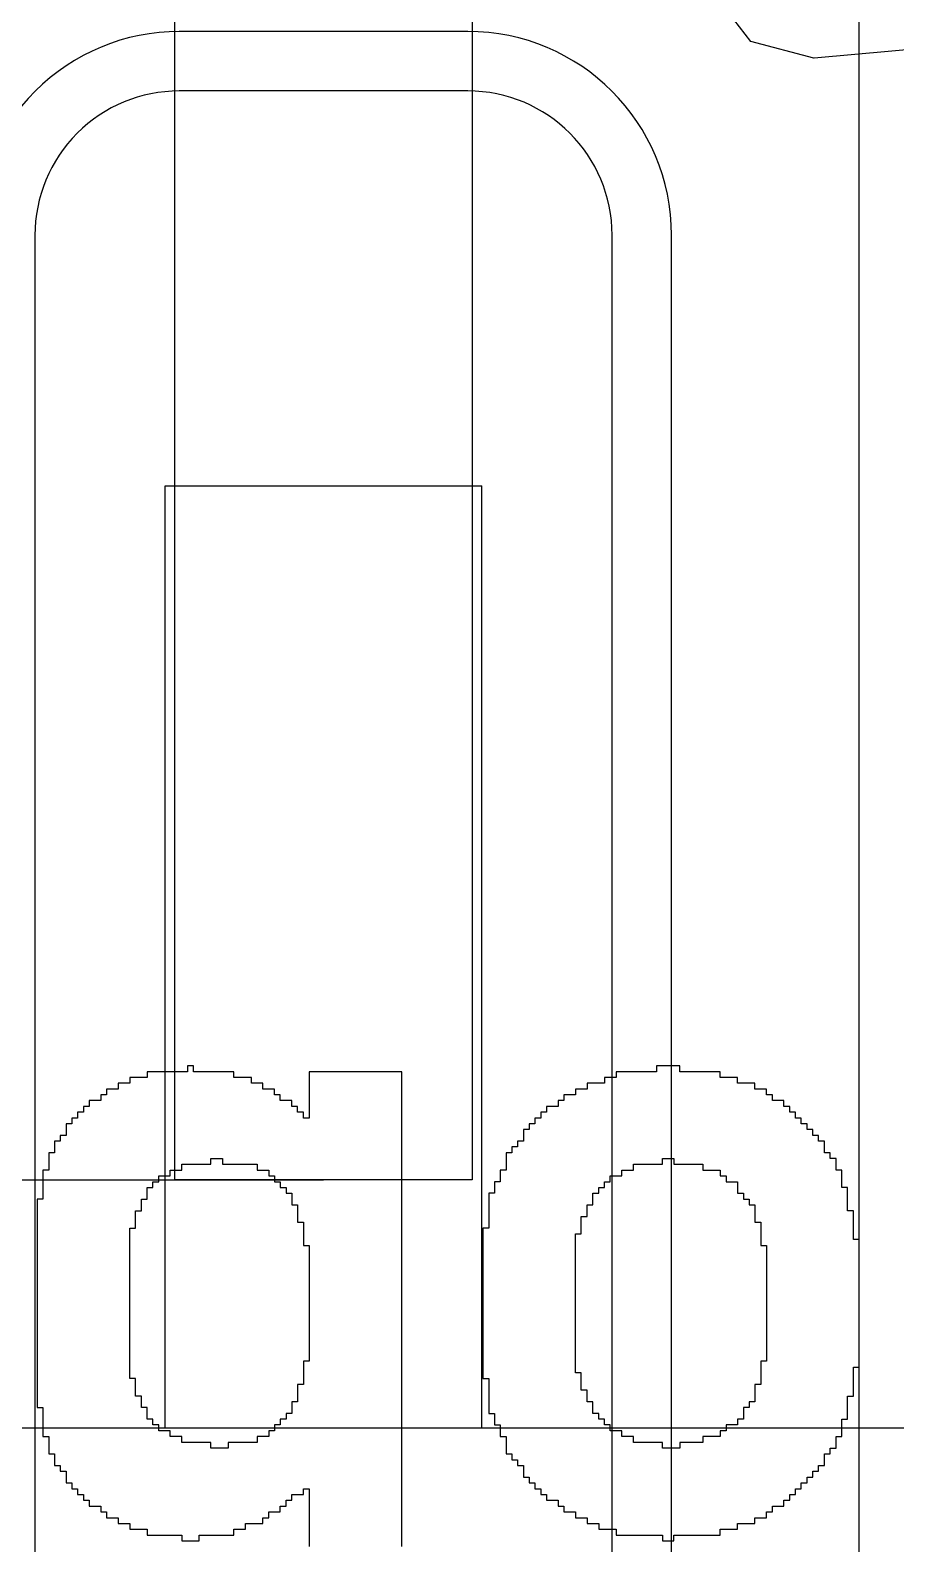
# Model space of a CAD drawing. Header units: millimetres. Extents: x -1.9 to 9.1, y -3.1 to 5.4.
# Drawn here: x 0.4702 to 0.5139, y 0.3566 to 0.433 of the extents above; entities that cross this region are included whole.
import ezdxf

# ---------------------------------------------------------------- set-up
doc = ezdxf.new("R2010")
doc.units = ezdxf.units.MM
doc.header["$MEASUREMENT"] = 0
for name, color, linetype in [('BottomLayer', 5, 'Continuous'), ('BottomOverlay', 54, 'Continuous'), ('Mechanical7', 56, 'Continuous'), ('TopLayer', 1, 'Continuous'), ('TopPaste', 8, 'Continuous'), ('TopSolder', 216, 'Continuous')]:
    doc.layers.add(name, color=color, linetype=linetype)

# ---------------------------------------------------------------- blocks, each defined once
blk = doc.blocks.new('OSHW__25___B_1')
at = {"layer": 'BottomOverlay'}
for p, q in [((-0.087331, 0.053506), (-0.087331, 0.053214)), ((-0.082657, 0.053214), (-0.082657, 0.053506)), ((-0.101063, 0.052922), (-0.1034, 0.052922)), ((-0.1034, 0.052922), (-0.1034, 0.05263)), ((-0.100479, 0.053214), (-0.101063, 0.053214)), ((-0.101063, 0.053214), (-0.101063, 0.052922)), ((-0.100479, 0.052922), (-0.100479, 0.053214)), ((-0.098141, 0.052922), (-0.100479, 0.052922)), ((-0.098141, 0.05263), (-0.098141, 0.052922)), ((-0.087331, 0.053214), (-0.087331, 0.052922)), ((-0.087331, 0.052922), (-0.087331, 0.05263)), ((-0.082657, 0.052922), (-0.082657, 0.053214)), ((-0.082657, 0.05263), (-0.082657, 0.052922)), ((-0.077105, 0.052922), (-0.078858, 0.052922)), ((-0.078858, 0.052922), (-0.078858, 0.05263)), ((-0.076229, 0.053214), (-0.077105, 0.053214)), ((-0.077105, 0.053214), (-0.077105, 0.052922)), ((-0.076229, 0.052922), (-0.076229, 0.053214)), ((-0.074476, 0.052922), (-0.076229, 0.052922)), ((-0.074476, 0.05263), (-0.074476, 0.052922)), ((-0.105153, 0.052046), (-0.105738, 0.052046)), ((-0.105738, 0.052046), (-0.105738, 0.051753)), ((-0.104277, 0.052338), (-0.105153, 0.052338)), ((-0.105153, 0.052338), (-0.105153, 0.052046)), ((-0.1034, 0.05263), (-0.104277, 0.05263)), ((-0.104277, 0.05263), (-0.104277, 0.052338)), ((-0.097265, 0.05263), (-0.098141, 0.05263)), ((-0.097265, 0.052338), (-0.097265, 0.05263)), ((-0.096681, 0.052338), (-0.097265, 0.052338)), ((-0.096681, 0.052046), (-0.096681, 0.052338)), ((-0.096096, 0.052046), (-0.096681, 0.052046)), ((-0.096096, 0.051753), (-0.096096, 0.052046)), ((-0.087331, 0.05263), (-0.087331, 0.052338)), ((-0.087331, 0.052338), (-0.087331, 0.052046)), ((-0.087331, 0.052046), (-0.087331, 0.051753)), ((-0.082657, 0.052338), (-0.082657, 0.05263)), ((-0.082657, 0.052046), (-0.082657, 0.052338)), ((-0.082657, 0.051753), (-0.082657, 0.052046)), ((-0.080319, 0.052046), (-0.080611, 0.052046)), ((-0.080611, 0.052046), (-0.080611, 0.051753)), ((-0.079443, 0.052338), (-0.080319, 0.052338)), ((-0.080319, 0.052338), (-0.080319, 0.052046)), ((-0.078858, 0.05263), (-0.079443, 0.05263)), ((-0.079443, 0.05263), (-0.079443, 0.052338)), ((-0.073599, 0.05263), (-0.074476, 0.05263)), ((-0.073599, 0.052338), (-0.073599, 0.05263)), ((-0.073015, 0.052338), (-0.073599, 0.052338)), ((-0.073015, 0.052046), (-0.073015, 0.052338)), ((-0.072431, 0.052046), (-0.073015, 0.052046)), ((-0.072431, 0.051753), (-0.072431, 0.052046)), ((-0.106614, 0.051169), (-0.106906, 0.051169)), ((-0.106906, 0.051169), (-0.106906, 0.050877)), ((-0.10603, 0.051461), (-0.106614, 0.051461)), ((-0.106614, 0.051461), (-0.106614, 0.051169)), ((-0.105738, 0.051753), (-0.10603, 0.051753)), ((-0.10603, 0.051753), (-0.10603, 0.051461)), ((-0.095512, 0.051753), (-0.096096, 0.051753)), ((-0.095512, 0.051461), (-0.095512, 0.051753)), ((-0.09522, 0.051461), (-0.095512, 0.051461)), ((-0.09522, 0.051169), (-0.09522, 0.051461)), ((-0.094635, 0.051169), (-0.09522, 0.051169)), ((-0.094635, 0.050877), (-0.094635, 0.051169)), ((-0.087331, 0.051753), (-0.087331, 0.051461)), ((-0.087331, 0.051461), (-0.087331, 0.051169)), ((-0.087331, 0.051169), (-0.087331, 0.050877)), ((-0.082657, 0.051461), (-0.082657, 0.051753)), ((-0.082657, 0.051169), (-0.082657, 0.051461)), ((-0.082657, 0.050877), (-0.082657, 0.051169)), ((-0.081488, 0.051169), (-0.08178, 0.051169)), ((-0.08178, 0.051169), (-0.08178, 0.050877)), ((-0.081196, 0.051461), (-0.081488, 0.051461)), ((-0.081488, 0.051461), (-0.081488, 0.051169)), ((-0.080611, 0.051753), (-0.081196, 0.051753)), ((-0.081196, 0.051753), (-0.081196, 0.051461)), ((-0.072139, 0.051753), (-0.072431, 0.051753)), ((-0.072139, 0.051461), (-0.072139, 0.051753)), ((-0.071554, 0.051461), (-0.072139, 0.051461)), ((-0.071554, 0.051169), (-0.071554, 0.051461)), ((-0.071262, 0.051169), (-0.071554, 0.051169)), ((-0.071262, 0.050877), (-0.071262, 0.051169)), ((-0.107199, 0.050585), (-0.107491, 0.050585)), ((-0.107491, 0.050585), (-0.107491, 0.050292)), ((-0.106906, 0.050877), (-0.107199, 0.050877)), ((-0.107199, 0.050877), (-0.107199, 0.050585)), ((-0.094343, 0.050877), (-0.094635, 0.050877)), ((-0.094343, 0.050585), (-0.094343, 0.050877)), ((-0.094051, 0.050585), (-0.094343, 0.050585)), ((-0.094051, 0.050292), (-0.094051, 0.050585)), ((-0.087331, 0.050877), (-0.087331, 0.050585)), ((-0.087331, 0.050585), (-0.087331, 0.050292)), ((-0.082657, 0.050585), (-0.082657, 0.050877)), ((-0.082364, 0.050585), (-0.082657, 0.050585)), ((-0.08178, 0.050877), (-0.082364, 0.050877)), ((-0.082364, 0.050877), (-0.082364, 0.050585)), ((-0.07097, 0.050877), (-0.071262, 0.050877)), ((-0.07097, 0.050585), (-0.07097, 0.050877)), ((-0.070678, 0.050585), (-0.07097, 0.050585)), ((-0.070678, 0.050292), (-0.070678, 0.050585)), ((-0.108075, 0.049708), (-0.108367, 0.049708)), ((-0.108367, 0.049708), (-0.108367, 0.049416)), ((-0.107783, 0.05), (-0.108075, 0.05)), ((-0.108075, 0.05), (-0.108075, 0.049708)), ((-0.107491, 0.050292), (-0.107783, 0.050292)), ((-0.107783, 0.050292), (-0.107783, 0.05)), ((-0.093759, 0.050292), (-0.094051, 0.050292)), ((-0.093759, 0.05), (-0.093759, 0.050292)), ((-0.093467, 0.05), (-0.093759, 0.05)), ((-0.093467, 0.049708), (-0.093467, 0.05)), ((-0.093467, 0.049416), (-0.093467, 0.049708)), ((-0.087331, 0.050292), (-0.087331, 0.05)), ((-0.087331, 0.05), (-0.087331, 0.049708)), ((-0.087331, 0.049708), (-0.087331, 0.049416)), ((-0.070386, 0.050292), (-0.070678, 0.050292)), ((-0.070386, 0.05), (-0.070386, 0.050292)), ((-0.070386, 0.049708), (-0.070386, 0.05)), ((-0.070093, 0.049708), (-0.070386, 0.049708)), ((-0.070093, 0.049416), (-0.070093, 0.049708)), ((-0.108367, 0.049416), (-0.108659, 0.049416)), ((-0.108659, 0.049416), (-0.108659, 0.049124)), ((-0.108659, 0.049124), (-0.108659, 0.048832)), ((-0.093174, 0.049416), (-0.093467, 0.049416)), ((-0.093174, 0.049124), (-0.093174, 0.049416)), ((-0.092882, 0.049124), (-0.093174, 0.049124)), ((-0.092882, 0.048832), (-0.092882, 0.049124)), ((-0.087331, 0.049416), (-0.087331, 0.049124)), ((-0.087331, 0.049124), (-0.087331, 0.048832)), ((-0.069801, 0.049416), (-0.070093, 0.049416)), ((-0.069801, 0.049124), (-0.069801, 0.049416)), ((-0.069801, 0.048832), (-0.069801, 0.049124)), ((-0.108952, 0.048539), (-0.109244, 0.048539)), ((-0.109244, 0.048539), (-0.109244, 0.048247)), ((-0.109244, 0.048247), (-0.109244, 0.047955)), ((-0.108659, 0.048832), (-0.108952, 0.048832)), ((-0.108952, 0.048832), (-0.108952, 0.048539)), ((-0.102524, 0.047955), (-0.102524, 0.048247)), ((-0.102524, 0.048247), (-0.101355, 0.048247)), ((-0.101355, 0.048247), (-0.101355, 0.048539)), ((-0.101355, 0.048539), (-0.100479, 0.048539)), ((-0.100479, 0.048539), (-0.100479, 0.048247)), ((-0.100479, 0.048247), (-0.099018, 0.048247)), ((-0.099018, 0.048247), (-0.099018, 0.047955)), ((-0.09259, 0.048832), (-0.092882, 0.048832)), ((-0.09259, 0.048539), (-0.09259, 0.048832)), ((-0.09259, 0.048247), (-0.09259, 0.048539)), ((-0.09259, 0.047955), (-0.09259, 0.048247)), ((-0.087331, 0.048832), (-0.087331, 0.048539)), ((-0.087331, 0.048539), (-0.087331, 0.048247)), ((-0.087331, 0.048247), (-0.087331, 0.047955)), ((-0.080027, 0.047955), (-0.080027, 0.048247)), ((-0.080027, 0.048247), (-0.078566, 0.048247)), ((-0.078566, 0.048247), (-0.078566, 0.048539)), ((-0.078566, 0.048539), (-0.07769, 0.048539)), ((-0.07769, 0.048539), (-0.07769, 0.048247)), ((-0.07769, 0.048247), (-0.076229, 0.048247)), ((-0.076229, 0.048247), (-0.076229, 0.047955)), ((-0.069509, 0.048832), (-0.069801, 0.048832)), ((-0.069509, 0.048539), (-0.069509, 0.048832)), ((-0.069509, 0.048247), (-0.069509, 0.048539)), ((-0.069509, 0.047955), (-0.069509, 0.048247)), ((-0.109244, 0.047955), (-0.109536, 0.047955)), ((-0.109536, 0.047955), (-0.109536, 0.047663)), ((-0.109536, 0.047663), (-0.109536, 0.047371)), ((-0.109536, 0.047371), (-0.109536, 0.047079)), ((-0.104277, 0.047079), (-0.104277, 0.047371)), ((-0.104277, 0.047371), (-0.103693, 0.047371)), ((-0.103693, 0.047371), (-0.103693, 0.047663)), ((-0.103693, 0.047663), (-0.1034, 0.047663)), ((-0.1034, 0.047663), (-0.1034, 0.047955)), ((-0.1034, 0.047955), (-0.102524, 0.047955)), ((-0.099018, 0.047955), (-0.098433, 0.047955)), ((-0.098433, 0.047955), (-0.098433, 0.047663)), ((-0.098433, 0.047663), (-0.097849, 0.047663)), ((-0.097849, 0.047663), (-0.097849, 0.047371)), ((-0.097849, 0.047371), (-0.097557, 0.047371)), ((-0.097557, 0.047371), (-0.097557, 0.047079)), ((-0.092298, 0.047955), (-0.09259, 0.047955)), ((-0.092298, 0.047663), (-0.092298, 0.047955)), ((-0.092298, 0.047371), (-0.092298, 0.047663)), ((-0.092006, 0.047371), (-0.092298, 0.047371)), ((-0.092006, 0.047079), (-0.092006, 0.047371)), ((-0.087331, 0.047955), (-0.087331, 0.047663)), ((-0.087331, 0.047663), (-0.087331, 0.047371)), ((-0.087331, 0.047371), (-0.087331, 0.047079)), ((-0.081196, 0.047079), (-0.081196, 0.047371)), ((-0.081196, 0.047371), (-0.080904, 0.047371)), ((-0.080904, 0.047371), (-0.080904, 0.047663)), ((-0.080904, 0.047663), (-0.080611, 0.047663)), ((-0.080611, 0.047663), (-0.080611, 0.047955)), ((-0.080611, 0.047955), (-0.080027, 0.047955)), ((-0.076229, 0.047955), (-0.075645, 0.047955)), ((-0.075645, 0.047955), (-0.075645, 0.047663)), ((-0.075645, 0.047663), (-0.07506, 0.047663)), ((-0.07506, 0.047663), (-0.07506, 0.047371)), ((-0.07506, 0.047371), (-0.074768, 0.047371)), ((-0.074768, 0.047371), (-0.074768, 0.047079)), ((-0.069217, 0.047955), (-0.069509, 0.047955)), ((-0.069217, 0.047663), (-0.069217, 0.047955)), ((-0.069217, 0.047371), (-0.069217, 0.047663)), ((-0.069217, 0.047079), (-0.069217, 0.047371)), ((-0.109536, 0.047079), (-0.109828, 0.047079)), ((-0.109828, 0.047079), (-0.109828, 0.046787)), ((-0.109828, 0.046787), (-0.109828, 0.046494)), ((-0.104569, 0.046787), (-0.104569, 0.047079)), ((-0.104569, 0.047079), (-0.104277, 0.047079)), ((-0.104569, 0.046494), (-0.104569, 0.046787)), ((-0.097557, 0.047079), (-0.097265, 0.047079)), ((-0.097265, 0.047079), (-0.097265, 0.046787)), ((-0.097265, 0.046787), (-0.096973, 0.046787)), ((-0.096973, 0.046787), (-0.096973, 0.046494)), ((-0.092006, 0.046787), (-0.092006, 0.047079)), ((-0.091714, 0.046787), (-0.092006, 0.046787)), ((-0.091714, 0.046494), (-0.091714, 0.046787)), ((-0.087331, 0.047079), (-0.087331, 0.046787)), ((-0.087331, 0.046787), (-0.087331, 0.046494)), ((-0.08178, 0.046494), (-0.08178, 0.046787)), ((-0.08178, 0.046787), (-0.081488, 0.046787)), ((-0.081488, 0.046787), (-0.081488, 0.047079)), ((-0.081488, 0.047079), (-0.081196, 0.047079)), ((-0.074768, 0.047079), (-0.074476, 0.047079)), ((-0.074476, 0.047079), (-0.074476, 0.046787)), ((-0.074476, 0.046787), (-0.074476, 0.046494)), ((-0.069217, 0.046787), (-0.069217, 0.047079)), ((-0.069217, 0.046494), (-0.069217, 0.046787)), ((-0.109828, 0.04591), (-0.11012, 0.04591)), ((-0.11012, 0.04591), (-0.11012, 0.045618)), ((-0.109828, 0.046494), (-0.109828, 0.046202)), ((-0.109828, 0.046202), (-0.109828, 0.04591)), ((-0.105153, 0.04591), (-0.105153, 0.046202)), ((-0.105153, 0.046202), (-0.104861, 0.046202)), ((-0.105153, 0.045618), (-0.105153, 0.04591)), ((-0.104861, 0.046202), (-0.104861, 0.046494)), ((-0.104861, 0.046494), (-0.104569, 0.046494)), ((-0.096973, 0.046494), (-0.096973, 0.046202)), ((-0.096973, 0.046202), (-0.096681, 0.046202)), ((-0.096681, 0.046202), (-0.096681, 0.04591)), ((-0.096681, 0.04591), (-0.096681, 0.045618)), ((-0.091714, 0.046202), (-0.091714, 0.046494)), ((-0.091714, 0.04591), (-0.091714, 0.046202)), ((-0.091714, 0.045618), (-0.091714, 0.04591)), ((-0.087331, 0.046494), (-0.087331, 0.046202)), ((-0.087331, 0.046202), (-0.087331, 0.04591)), ((-0.087331, 0.04591), (-0.087331, 0.045618)), ((-0.082072, 0.04591), (-0.082072, 0.046202)), ((-0.082072, 0.046202), (-0.08178, 0.046202)), ((-0.082072, 0.045618), (-0.082072, 0.04591)), ((-0.08178, 0.046202), (-0.08178, 0.046494)), ((-0.074476, 0.046494), (-0.074184, 0.046494)), ((-0.074184, 0.046494), (-0.074184, 0.046202)), ((-0.074184, 0.046202), (-0.074184, 0.04591)), ((-0.074184, 0.04591), (-0.073892, 0.04591)), ((-0.073892, 0.04591), (-0.073892, 0.045618)), ((-0.068925, 0.046494), (-0.069217, 0.046494)), ((-0.068925, 0.046202), (-0.068925, 0.046494)), ((-0.068925, 0.04591), (-0.068925, 0.046202)), ((-0.068925, 0.045618), (-0.068925, 0.04591)), ((-0.11012, 0.045618), (-0.11012, 0.045326)), ((-0.11012, 0.045326), (-0.11012, 0.045034)), ((-0.105445, 0.045034), (-0.105445, 0.045326)), ((-0.105445, 0.045326), (-0.105153, 0.045326)), ((-0.105153, 0.045326), (-0.105153, 0.045618)), ((-0.096681, 0.045618), (-0.096388, 0.045618)), ((-0.096388, 0.045618), (-0.096388, 0.045326)), ((-0.096388, 0.045326), (-0.096388, 0.045034)), ((-0.091714, 0.045326), (-0.091714, 0.045618)), ((-0.091714, 0.045034), (-0.091714, 0.045326)), ((-0.087331, 0.045618), (-0.087331, 0.045326)), ((-0.087331, 0.045326), (-0.087331, 0.045034)), ((-0.082364, 0.045034), (-0.082364, 0.045326)), ((-0.082364, 0.045326), (-0.082072, 0.045326)), ((-0.082072, 0.045326), (-0.082072, 0.045618)), ((-0.073892, 0.045618), (-0.073892, 0.045326)), ((-0.073892, 0.045326), (-0.073892, 0.045034)), ((-0.068925, 0.045326), (-0.068925, 0.045618)), ((-0.068925, 0.045034), (-0.068925, 0.045326)), ((-0.11012, 0.044449), (-0.110412, 0.044449)), ((-0.110412, 0.044449), (-0.110412, 0.044157)), ((-0.11012, 0.045034), (-0.11012, 0.044741)), ((-0.11012, 0.044741), (-0.11012, 0.044449)), ((-0.105445, 0.044741), (-0.105445, 0.045034)), ((-0.105445, 0.044449), (-0.105445, 0.044741)), ((-0.105445, 0.044157), (-0.105445, 0.044449)), ((-0.096388, 0.045034), (-0.096388, 0.044741)), ((-0.096388, 0.044741), (-0.096096, 0.044741)), ((-0.096096, 0.044741), (-0.096096, 0.044449)), ((-0.096096, 0.044449), (-0.096096, 0.044157)), ((-0.091422, 0.045034), (-0.091714, 0.045034)), ((-0.091422, 0.044741), (-0.091422, 0.045034)), ((-0.091422, 0.044449), (-0.091422, 0.044741)), ((-0.091422, 0.044157), (-0.091422, 0.044449)), ((-0.087331, 0.045034), (-0.087331, 0.044741)), ((-0.087331, 0.044741), (-0.087331, 0.044449)), ((-0.087331, 0.044449), (-0.087331, 0.044157)), ((-0.082364, 0.044741), (-0.082364, 0.045034)), ((-0.082364, 0.044449), (-0.082364, 0.044741)), ((-0.082364, 0.044157), (-0.082364, 0.044449)), ((-0.073892, 0.045034), (-0.073599, 0.045034)), ((-0.073599, 0.045034), (-0.073599, 0.044741)), ((-0.073599, 0.044741), (-0.073599, 0.044449)), ((-0.073599, 0.044449), (-0.073599, 0.044157)), ((-0.068925, 0.044741), (-0.068925, 0.045034)), ((-0.068925, 0.044449), (-0.068925, 0.044741)), ((-0.068925, 0.044157), (-0.068925, 0.044449)), ((-0.110412, 0.044157), (-0.110412, 0.043865)), ((-0.110412, 0.043865), (-0.110412, 0.043573)), ((-0.110412, 0.043573), (-0.110412, 0.043281)), ((-0.105738, 0.043865), (-0.105738, 0.044157)), ((-0.105738, 0.044157), (-0.105445, 0.044157)), ((-0.105738, 0.043573), (-0.105738, 0.043865)), ((-0.105738, 0.043281), (-0.105738, 0.043573)), ((-0.096096, 0.044157), (-0.096096, 0.043865)), ((-0.096096, 0.043865), (-0.096096, 0.043573)), ((-0.096096, 0.043573), (-0.096096, 0.043281)), ((-0.091422, 0.043865), (-0.091422, 0.044157)), ((-0.091422, 0.043573), (-0.091422, 0.043865)), ((-0.091422, 0.043281), (-0.091422, 0.043573)), ((-0.087331, 0.044157), (-0.087331, 0.043865)), ((-0.087331, 0.043865), (-0.087331, 0.043573)), ((-0.087331, 0.043573), (-0.087331, 0.043281)), ((-0.082657, 0.043865), (-0.082657, 0.044157)), ((-0.082657, 0.044157), (-0.082364, 0.044157)), ((-0.082657, 0.043573), (-0.082657, 0.043865)), ((-0.082657, 0.043281), (-0.082657, 0.043573)), ((-0.073599, 0.044157), (-0.073599, 0.043865)), ((-0.073599, 0.043865), (-0.073599, 0.043573)), ((-0.073599, 0.043573), (-0.073599, 0.043281)), ((-0.068925, 0.043865), (-0.068925, 0.044157)), ((-0.068925, 0.043573), (-0.068925, 0.043865)), ((-0.068925, 0.043281), (-0.068925, 0.043573)), ((-0.110412, 0.043281), (-0.110412, 0.042988)), ((-0.110412, 0.042988), (-0.110412, 0.042696)), ((-0.105738, 0.042988), (-0.105738, 0.043281)), ((-0.105738, 0.042696), (-0.105738, 0.042988)), ((-0.096096, 0.043281), (-0.096096, 0.042988)), ((-0.096096, 0.042988), (-0.096096, 0.042696)), ((-0.091422, 0.042988), (-0.091422, 0.043281)), ((-0.091422, 0.042696), (-0.091422, 0.042988)), ((-0.087331, 0.043281), (-0.087331, 0.042988)), ((-0.087331, 0.042988), (-0.087331, 0.042696)), ((-0.082657, 0.042988), (-0.082657, 0.043281)), ((-0.082657, 0.042696), (-0.082657, 0.042988)), ((-0.073599, 0.043281), (-0.073599, 0.042988)), ((-0.073599, 0.042988), (-0.073599, 0.042696)), ((-0.068925, 0.042988), (-0.068925, 0.043281)), ((-0.068925, 0.042696), (-0.068925, 0.042988)), ((-0.110412, 0.042696), (-0.110412, 0.042404)), ((-0.110412, 0.042404), (-0.110412, 0.042112)), ((-0.110412, 0.042112), (-0.110412, 0.04182)), ((-0.105738, 0.042404), (-0.105738, 0.042696)), ((-0.105738, 0.042112), (-0.105738, 0.042404)), ((-0.105738, 0.04182), (-0.105738, 0.042112)), ((-0.096096, 0.042696), (-0.096096, 0.042404)), ((-0.096096, 0.042404), (-0.096096, 0.042112)), ((-0.096096, 0.042112), (-0.096096, 0.04182)), ((-0.091422, 0.042404), (-0.091422, 0.042696)), ((-0.091422, 0.042112), (-0.091422, 0.042404)), ((-0.091422, 0.04182), (-0.091422, 0.042112)), ((-0.087331, 0.042696), (-0.087331, 0.042404)), ((-0.087331, 0.042404), (-0.087331, 0.042112)), ((-0.087331, 0.042112), (-0.087331, 0.04182)), ((-0.082657, 0.042404), (-0.082657, 0.042696)), ((-0.082657, 0.042112), (-0.082657, 0.042404)), ((-0.082657, 0.04182), (-0.082657, 0.042112)), ((-0.073599, 0.042696), (-0.073599, 0.042404)), ((-0.073599, 0.042404), (-0.073599, 0.042112)), ((-0.073599, 0.042112), (-0.073599, 0.04182)), ((-0.068925, 0.042404), (-0.068925, 0.042696)), ((-0.068925, 0.042112), (-0.068925, 0.042404)), ((-0.068925, 0.04182), (-0.068925, 0.042112)), ((-0.110412, 0.04182), (-0.110412, 0.041528)), ((-0.110412, 0.041528), (-0.110412, 0.041235)), ((-0.110412, 0.041235), (-0.110412, 0.040943)), ((-0.105738, 0.041528), (-0.105738, 0.04182)), ((-0.105738, 0.041235), (-0.105738, 0.041528)), ((-0.105738, 0.040943), (-0.105738, 0.041235)), ((-0.096096, 0.04182), (-0.096096, 0.041528)), ((-0.096096, 0.041528), (-0.096096, 0.041235)), ((-0.096096, 0.041235), (-0.096096, 0.040943)), ((-0.091422, 0.041528), (-0.091422, 0.04182)), ((-0.091422, 0.041235), (-0.091422, 0.041528)), ((-0.091422, 0.040943), (-0.091422, 0.041235)), ((-0.087331, 0.04182), (-0.087331, 0.041528)), ((-0.087331, 0.041528), (-0.087331, 0.041235)), ((-0.087331, 0.041235), (-0.087331, 0.040943)), ((-0.082657, 0.041528), (-0.082657, 0.04182)), ((-0.082657, 0.041235), (-0.082657, 0.041528)), ((-0.082657, 0.040943), (-0.082657, 0.041235)), ((-0.073599, 0.04182), (-0.073599, 0.041528)), ((-0.073599, 0.041528), (-0.073599, 0.041235)), ((-0.073599, 0.041235), (-0.073599, 0.040943)), ((-0.068925, 0.041528), (-0.068925, 0.04182)), ((-0.068925, 0.041235), (-0.068925, 0.041528)), ((-0.068925, 0.040943), (-0.068925, 0.041235)), ((-0.110412, 0.040943), (-0.110412, 0.040651)), ((-0.110412, 0.040651), (-0.110412, 0.040359)), ((-0.105738, 0.040651), (-0.105738, 0.040943)), ((-0.105738, 0.040359), (-0.105738, 0.040651)), ((-0.096096, 0.040943), (-0.096096, 0.040651)), ((-0.096096, 0.040651), (-0.096096, 0.040359)), ((-0.091422, 0.040651), (-0.091422, 0.040943)), ((-0.091422, 0.040359), (-0.091422, 0.040651)), ((-0.087331, 0.040943), (-0.087331, 0.040651)), ((-0.087331, 0.040651), (-0.087331, 0.040359)), ((-0.082657, 0.040651), (-0.082657, 0.040943)), ((-0.082657, 0.040359), (-0.082657, 0.040651)), ((-0.073599, 0.040943), (-0.073599, 0.040651)), ((-0.073599, 0.040651), (-0.073599, 0.040359)), ((-0.068925, 0.040651), (-0.068925, 0.040943)), ((-0.068925, 0.040359), (-0.068925, 0.040651)), ((-0.110412, 0.040359), (-0.110412, 0.040067)), ((-0.110412, 0.040067), (-0.110412, 0.039775)), ((-0.110412, 0.039775), (-0.110412, 0.039482)), ((-0.105738, 0.040067), (-0.105738, 0.040359)), ((-0.105738, 0.039775), (-0.105738, 0.040067)), ((-0.105738, 0.039482), (-0.105738, 0.039775)), ((-0.096096, 0.040359), (-0.096096, 0.040067)), ((-0.096096, 0.040067), (-0.096096, 0.039775)), ((-0.096096, 0.039775), (-0.096096, 0.039482)), ((-0.091422, 0.040067), (-0.091422, 0.040359)), ((-0.091422, 0.039775), (-0.091422, 0.040067)), ((-0.091422, 0.039482), (-0.091422, 0.039775)), ((-0.087331, 0.040359), (-0.087331, 0.040067)), ((-0.087331, 0.040067), (-0.087331, 0.039775)), ((-0.087331, 0.039775), (-0.087331, 0.039482)), ((-0.082657, 0.040067), (-0.082657, 0.040359)), ((-0.082657, 0.039775), (-0.082657, 0.040067)), ((-0.082657, 0.039482), (-0.082657, 0.039775)), ((-0.073599, 0.040359), (-0.073599, 0.040067)), ((-0.073599, 0.040067), (-0.073599, 0.039775)), ((-0.073599, 0.039775), (-0.073599, 0.039482)), ((-0.068925, 0.040067), (-0.068925, 0.040359)), ((-0.068925, 0.039775), (-0.068925, 0.040067)), ((-0.068925, 0.039482), (-0.068925, 0.039775)), ((-0.110412, 0.039482), (-0.110412, 0.03919)), ((-0.110412, 0.03919), (-0.110412, 0.038898)), ((-0.105738, 0.03919), (-0.105738, 0.039482)), ((-0.105738, 0.038898), (-0.105738, 0.03919)), ((-0.096096, 0.039482), (-0.096096, 0.03919)), ((-0.096096, 0.03919), (-0.096096, 0.038898)), ((-0.091422, 0.03919), (-0.091422, 0.039482)), ((-0.091422, 0.038898), (-0.091422, 0.03919)), ((-0.087331, 0.039482), (-0.087331, 0.03919)), ((-0.087331, 0.03919), (-0.087331, 0.038898)), ((-0.082657, 0.03919), (-0.082657, 0.039482)), ((-0.082657, 0.038898), (-0.082657, 0.03919)), ((-0.073599, 0.039482), (-0.073599, 0.03919)), ((-0.073599, 0.03919), (-0.073599, 0.038898)), ((-0.068925, 0.03919), (-0.068925, 0.039482)), ((-0.068925, 0.038898), (-0.068925, 0.03919)), ((-0.110412, 0.038898), (-0.110412, 0.038606)), ((-0.110412, 0.038606), (-0.110412, 0.038314)), ((-0.110412, 0.038314), (-0.110412, 0.038022)), ((-0.105738, 0.038606), (-0.105738, 0.038898)), ((-0.105738, 0.038314), (-0.105738, 0.038606)), ((-0.105445, 0.038314), (-0.105738, 0.038314)), ((-0.105445, 0.038022), (-0.105445, 0.038314)), ((-0.096096, 0.038898), (-0.096096, 0.038606)), ((-0.096096, 0.038606), (-0.096096, 0.038314)), ((-0.096096, 0.038314), (-0.096096, 0.038022)), ((-0.091422, 0.038606), (-0.091422, 0.038898)), ((-0.091422, 0.038314), (-0.091422, 0.038606)), ((-0.091422, 0.038022), (-0.091422, 0.038314)), ((-0.087331, 0.038898), (-0.087331, 0.038606)), ((-0.087331, 0.038606), (-0.087331, 0.038314)), ((-0.087331, 0.038314), (-0.087331, 0.038022)), ((-0.082657, 0.038606), (-0.082657, 0.038898)), ((-0.082657, 0.038314), (-0.082657, 0.038606)), ((-0.082364, 0.038314), (-0.082657, 0.038314)), ((-0.082364, 0.038022), (-0.082364, 0.038314)), ((-0.073599, 0.038898), (-0.073599, 0.038606)), ((-0.073599, 0.038606), (-0.073599, 0.038314)), ((-0.073599, 0.038314), (-0.073599, 0.038022)), ((-0.068925, 0.038606), (-0.068925, 0.038898)), ((-0.068925, 0.038314), (-0.068925, 0.038606)), ((-0.068925, 0.038022), (-0.068925, 0.038314)), ((-0.110412, 0.038022), (-0.11012, 0.038022)), ((-0.11012, 0.038022), (-0.11012, 0.037729)), ((-0.11012, 0.037729), (-0.11012, 0.037437)), ((-0.11012, 0.037437), (-0.11012, 0.037145)), ((-0.105445, 0.037729), (-0.105445, 0.038022)), ((-0.105445, 0.037437), (-0.105445, 0.037729)), ((-0.105445, 0.037145), (-0.105445, 0.037437)), ((-0.096096, 0.037729), (-0.096388, 0.037729)), ((-0.096388, 0.037729), (-0.096388, 0.037437)), ((-0.096388, 0.037437), (-0.096388, 0.037145)), ((-0.096096, 0.038022), (-0.096096, 0.037729)), ((-0.091714, 0.037145), (-0.091714, 0.037437)), ((-0.091714, 0.037437), (-0.091422, 0.037437)), ((-0.091422, 0.037729), (-0.091422, 0.038022)), ((-0.091422, 0.037437), (-0.091422, 0.037729)), ((-0.087331, 0.038022), (-0.087331, 0.037729)), ((-0.087331, 0.037729), (-0.087331, 0.037437)), ((-0.087331, 0.037437), (-0.087331, 0.037145)), ((-0.082364, 0.037729), (-0.082364, 0.038022)), ((-0.082364, 0.037437), (-0.082364, 0.037729)), ((-0.082364, 0.037145), (-0.082364, 0.037437)), ((-0.073599, 0.037437), (-0.073892, 0.037437)), ((-0.073892, 0.037437), (-0.073892, 0.037145)), ((-0.073599, 0.038022), (-0.073599, 0.037729)), ((-0.073599, 0.037729), (-0.073599, 0.037437)), ((-0.068925, 0.037729), (-0.068925, 0.038022)), ((-0.068925, 0.037437), (-0.068925, 0.037729)), ((-0.068925, 0.037145), (-0.068925, 0.037437)), ((-0.11012, 0.037145), (-0.11012, 0.036853)), ((-0.11012, 0.036853), (-0.11012, 0.036561)), ((-0.105153, 0.037145), (-0.105445, 0.037145)), ((-0.105153, 0.036853), (-0.105153, 0.037145)), ((-0.105153, 0.036561), (-0.105153, 0.036853)), ((-0.096388, 0.036853), (-0.096681, 0.036853)), ((-0.096681, 0.036853), (-0.096681, 0.036561)), ((-0.096388, 0.037145), (-0.096388, 0.036853)), ((-0.091714, 0.036853), (-0.091714, 0.037145)), ((-0.091714, 0.036561), (-0.091714, 0.036853)), ((-0.087331, 0.037145), (-0.087331, 0.036853)), ((-0.087331, 0.036853), (-0.087331, 0.036561)), ((-0.082072, 0.037145), (-0.082364, 0.037145)), ((-0.082072, 0.036853), (-0.082072, 0.037145)), ((-0.082072, 0.036561), (-0.082072, 0.036853)), ((-0.073892, 0.037145), (-0.073892, 0.036853)), ((-0.073892, 0.036853), (-0.073892, 0.036561)), ((-0.068925, 0.036853), (-0.068925, 0.037145)), ((-0.068925, 0.036561), (-0.068925, 0.036853)), ((-0.11012, 0.036561), (-0.109828, 0.036561)), ((-0.109828, 0.036561), (-0.109828, 0.036269)), ((-0.109828, 0.036269), (-0.109828, 0.035976)), ((-0.109828, 0.035976), (-0.109828, 0.035684)), ((-0.105153, 0.036269), (-0.105153, 0.036561)), ((-0.104861, 0.036269), (-0.105153, 0.036269)), ((-0.104861, 0.035976), (-0.104861, 0.036269)), ((-0.104569, 0.035976), (-0.104861, 0.035976)), ((-0.104569, 0.035684), (-0.104569, 0.035976)), ((-0.096681, 0.036269), (-0.096973, 0.036269)), ((-0.096973, 0.036269), (-0.096973, 0.035976)), ((-0.096973, 0.035976), (-0.096973, 0.035684)), ((-0.096681, 0.036561), (-0.096681, 0.036269)), ((-0.091714, 0.036269), (-0.091714, 0.036561)), ((-0.091714, 0.035976), (-0.091714, 0.036269)), ((-0.091714, 0.035684), (-0.091714, 0.035976)), ((-0.087331, 0.036561), (-0.087331, 0.036269)), ((-0.087331, 0.036269), (-0.087331, 0.035976)), ((-0.087331, 0.035976), (-0.087331, 0.035684)), ((-0.082072, 0.036269), (-0.082072, 0.036561)), ((-0.08178, 0.036269), (-0.082072, 0.036269)), ((-0.08178, 0.035976), (-0.08178, 0.036269)), ((-0.08178, 0.035684), (-0.08178, 0.035976)), ((-0.074184, 0.035976), (-0.074476, 0.035976)), ((-0.074476, 0.035976), (-0.074476, 0.035684)), ((-0.073892, 0.036561), (-0.074184, 0.036561)), ((-0.074184, 0.036561), (-0.074184, 0.036269)), ((-0.074184, 0.036269), (-0.074184, 0.035976)), ((-0.069217, 0.035684), (-0.069217, 0.035976)), ((-0.069217, 0.035976), (-0.068925, 0.035976)), ((-0.068925, 0.036269), (-0.068925, 0.036561)), ((-0.068925, 0.035976), (-0.068925, 0.036269)), ((-0.109828, 0.035684), (-0.109828, 0.035392)), ((-0.109828, 0.035392), (-0.109536, 0.035392)), ((-0.109536, 0.035392), (-0.109536, 0.0351)), ((-0.104277, 0.035684), (-0.104569, 0.035684)), ((-0.104277, 0.035392), (-0.104277, 0.035684)), ((-0.104277, 0.0351), (-0.104277, 0.035392)), ((-0.097265, 0.035392), (-0.097557, 0.035392)), ((-0.097557, 0.035392), (-0.097557, 0.0351)), ((-0.096973, 0.035684), (-0.097265, 0.035684)), ((-0.097265, 0.035684), (-0.097265, 0.035392)), ((-0.092006, 0.035392), (-0.092006, 0.035684)), ((-0.092006, 0.035684), (-0.091714, 0.035684)), ((-0.092006, 0.0351), (-0.092006, 0.035392)), ((-0.087331, 0.035684), (-0.087331, 0.035392)), ((-0.087331, 0.035392), (-0.087331, 0.0351)), ((-0.081488, 0.035684), (-0.08178, 0.035684)), ((-0.081488, 0.035392), (-0.081488, 0.035684)), ((-0.081196, 0.035392), (-0.081488, 0.035392)), ((-0.081196, 0.0351), (-0.081196, 0.035392)), ((-0.074476, 0.035392), (-0.074768, 0.035392)), ((-0.074768, 0.035392), (-0.074768, 0.0351)), ((-0.074476, 0.035684), (-0.074476, 0.035392)), ((-0.069217, 0.035392), (-0.069217, 0.035684)), ((-0.069217, 0.0351), (-0.069217, 0.035392)), ((-0.109536, 0.0351), (-0.109536, 0.034808)), ((-0.109536, 0.034808), (-0.109536, 0.034516)), ((-0.109536, 0.034516), (-0.109244, 0.034516)), ((-0.109244, 0.034516), (-0.109244, 0.034223)), ((-0.103693, 0.0351), (-0.104277, 0.0351)), ((-0.103693, 0.034808), (-0.103693, 0.0351)), ((-0.1034, 0.034808), (-0.103693, 0.034808)), ((-0.1034, 0.034516), (-0.1034, 0.034808)), ((-0.102524, 0.034516), (-0.1034, 0.034516)), ((-0.102524, 0.034223), (-0.102524, 0.034516)), ((-0.098433, 0.034516), (-0.099018, 0.034516)), ((-0.099018, 0.034516), (-0.099018, 0.034223)), ((-0.097849, 0.034808), (-0.098433, 0.034808)), ((-0.098433, 0.034808), (-0.098433, 0.034516)), ((-0.097557, 0.0351), (-0.097849, 0.0351)), ((-0.097849, 0.0351), (-0.097849, 0.034808)), ((-0.09259, 0.034223), (-0.09259, 0.034516)), ((-0.09259, 0.034516), (-0.092298, 0.034516)), ((-0.092298, 0.034808), (-0.092298, 0.0351)), ((-0.092298, 0.0351), (-0.092006, 0.0351)), ((-0.092298, 0.034516), (-0.092298, 0.034808)), ((-0.087331, 0.0351), (-0.087331, 0.034808)), ((-0.087331, 0.034808), (-0.087331, 0.034516)), ((-0.087331, 0.034516), (-0.087331, 0.034223)), ((-0.080904, 0.0351), (-0.081196, 0.0351)), ((-0.080904, 0.034808), (-0.080904, 0.0351)), ((-0.080611, 0.034808), (-0.080904, 0.034808)), ((-0.080611, 0.034516), (-0.080611, 0.034808)), ((-0.080027, 0.034516), (-0.080611, 0.034516)), ((-0.080027, 0.034223), (-0.080027, 0.034516)), ((-0.075645, 0.034516), (-0.076229, 0.034516)), ((-0.076229, 0.034516), (-0.076229, 0.034223)), ((-0.07506, 0.034808), (-0.075645, 0.034808)), ((-0.075645, 0.034808), (-0.075645, 0.034516)), ((-0.074768, 0.0351), (-0.07506, 0.0351)), ((-0.07506, 0.0351), (-0.07506, 0.034808)), ((-0.069509, 0.034223), (-0.069509, 0.034516)), ((-0.069509, 0.034516), (-0.069217, 0.034516)), ((-0.069217, 0.034808), (-0.069217, 0.0351)), ((-0.069217, 0.034516), (-0.069217, 0.034808)), ((-0.109244, 0.034223), (-0.109244, 0.033931)), ((-0.109244, 0.033931), (-0.108952, 0.033931)), ((-0.108952, 0.033931), (-0.108952, 0.033639)), ((-0.108952, 0.033639), (-0.108659, 0.033639)), ((-0.108659, 0.033639), (-0.108659, 0.033347)), ((-0.101063, 0.034223), (-0.102524, 0.034223)), ((-0.101063, 0.033931), (-0.101063, 0.034223)), ((-0.100479, 0.033931), (-0.101063, 0.033931)), ((-0.100479, 0.034223), (-0.100479, 0.033931)), ((-0.099018, 0.034223), (-0.100479, 0.034223)), ((-0.092882, 0.033347), (-0.092882, 0.033639)), ((-0.092882, 0.033639), (-0.09259, 0.033639)), ((-0.09259, 0.033931), (-0.09259, 0.034223)), ((-0.09259, 0.033639), (-0.09259, 0.033931)), ((-0.087331, 0.034223), (-0.087331, 0.033931)), ((-0.087331, 0.033931), (-0.087331, 0.033639)), ((-0.087331, 0.033639), (-0.087331, 0.033347)), ((-0.078274, 0.034223), (-0.080027, 0.034223)), ((-0.078274, 0.033931), (-0.078274, 0.034223)), ((-0.07769, 0.033931), (-0.078274, 0.033931)), ((-0.07769, 0.034223), (-0.07769, 0.033931)), ((-0.076229, 0.034223), (-0.07769, 0.034223)), ((-0.069801, 0.033347), (-0.069801, 0.033639)), ((-0.069801, 0.033639), (-0.069509, 0.033639)), ((-0.069509, 0.033931), (-0.069509, 0.034223)), ((-0.069509, 0.033639), (-0.069509, 0.033931)), ((-0.108659, 0.033347), (-0.108659, 0.033055)), ((-0.108659, 0.033055), (-0.108367, 0.033055)), ((-0.108367, 0.033055), (-0.108367, 0.032763)), ((-0.093467, 0.032763), (-0.093467, 0.033055)), ((-0.093467, 0.033055), (-0.093174, 0.033055)), ((-0.093174, 0.033055), (-0.093174, 0.033347)), ((-0.093174, 0.033347), (-0.092882, 0.033347)), ((-0.087331, 0.033347), (-0.087331, 0.033055)), ((-0.087331, 0.033055), (-0.087331, 0.032763)), ((-0.070093, 0.032763), (-0.070093, 0.033055)), ((-0.070093, 0.033055), (-0.069801, 0.033055)), ((-0.069801, 0.033055), (-0.069801, 0.033347)), ((-0.108367, 0.032763), (-0.108075, 0.032763)), ((-0.108075, 0.032763), (-0.108075, 0.03247)), ((-0.108075, 0.03247), (-0.107783, 0.03247)), ((-0.107783, 0.03247), (-0.107783, 0.032178)), ((-0.107783, 0.032178), (-0.107491, 0.032178)), ((-0.107491, 0.032178), (-0.107491, 0.031886)), ((-0.094051, 0.031886), (-0.094051, 0.032178)), ((-0.094051, 0.032178), (-0.093759, 0.032178)), ((-0.093759, 0.032178), (-0.093759, 0.03247)), ((-0.093759, 0.03247), (-0.093467, 0.03247)), ((-0.093467, 0.03247), (-0.093467, 0.032763)), ((-0.087331, 0.032763), (-0.087331, 0.03247)), ((-0.087331, 0.03247), (-0.087331, 0.032178)), ((-0.087331, 0.032178), (-0.087331, 0.031886)), ((-0.070678, 0.031886), (-0.070678, 0.032178)), ((-0.070678, 0.032178), (-0.070386, 0.032178)), ((-0.070386, 0.03247), (-0.070386, 0.032763)), ((-0.070386, 0.032763), (-0.070093, 0.032763)), ((-0.070386, 0.032178), (-0.070386, 0.03247)), ((-0.107491, 0.031886), (-0.107199, 0.031886)), ((-0.107199, 0.031886), (-0.107199, 0.031594)), ((-0.107199, 0.031594), (-0.106906, 0.031594)), ((-0.106906, 0.031594), (-0.106906, 0.031302)), ((-0.106906, 0.031302), (-0.106614, 0.031302)), ((-0.106614, 0.031302), (-0.106614, 0.03101)), ((-0.09522, 0.03101), (-0.09522, 0.031302)), ((-0.09522, 0.031302), (-0.094635, 0.031302)), ((-0.094635, 0.031302), (-0.094635, 0.031594)), ((-0.094635, 0.031594), (-0.094343, 0.031594)), ((-0.094343, 0.031594), (-0.094343, 0.031886)), ((-0.094343, 0.031886), (-0.094051, 0.031886)), ((-0.087331, 0.031886), (-0.087331, 0.031594)), ((-0.087331, 0.031594), (-0.087331, 0.031302)), ((-0.087331, 0.031302), (-0.087331, 0.03101)), ((-0.082657, 0.031594), (-0.082657, 0.031886)), ((-0.082657, 0.031886), (-0.082364, 0.031886)), ((-0.082657, 0.031302), (-0.082657, 0.031594)), ((-0.082657, 0.03101), (-0.082657, 0.031302)), ((-0.082364, 0.031886), (-0.082364, 0.031594)), ((-0.082364, 0.031594), (-0.082072, 0.031594)), ((-0.082072, 0.031594), (-0.082072, 0.031302)), ((-0.082072, 0.031302), (-0.08178, 0.031302)), ((-0.08178, 0.031302), (-0.08178, 0.03101)), ((-0.071554, 0.03101), (-0.071554, 0.031302)), ((-0.071554, 0.031302), (-0.071262, 0.031302)), ((-0.071262, 0.031302), (-0.071262, 0.031594)), ((-0.071262, 0.031594), (-0.07097, 0.031594)), ((-0.07097, 0.031594), (-0.07097, 0.031886)), ((-0.07097, 0.031886), (-0.070678, 0.031886)), ((-0.106614, 0.03101), (-0.10603, 0.03101)), ((-0.10603, 0.03101), (-0.10603, 0.030717)), ((-0.10603, 0.030717), (-0.105738, 0.030717)), ((-0.105738, 0.030717), (-0.105738, 0.030425)), ((-0.096096, 0.030425), (-0.096096, 0.030717)), ((-0.096096, 0.030717), (-0.095512, 0.030717)), ((-0.095512, 0.030717), (-0.095512, 0.03101)), ((-0.095512, 0.03101), (-0.09522, 0.03101)), ((-0.087331, 0.03101), (-0.087331, 0.030717)), ((-0.087331, 0.030717), (-0.087331, 0.030425)), ((-0.082657, 0.030717), (-0.082657, 0.03101)), ((-0.082657, 0.030425), (-0.082657, 0.030717)), ((-0.08178, 0.03101), (-0.081196, 0.03101)), ((-0.081196, 0.03101), (-0.081196, 0.030717)), ((-0.081196, 0.030717), (-0.080904, 0.030717)), ((-0.080904, 0.030717), (-0.080904, 0.030425)), ((-0.072431, 0.030425), (-0.072431, 0.030717)), ((-0.072431, 0.030717), (-0.072139, 0.030717)), ((-0.072139, 0.030717), (-0.072139, 0.03101)), ((-0.072139, 0.03101), (-0.071554, 0.03101)), ((-0.105738, 0.030425), (-0.105153, 0.030425)), ((-0.105153, 0.030425), (-0.105153, 0.030133)), ((-0.105153, 0.030133), (-0.104277, 0.030133)), ((-0.104277, 0.030133), (-0.104277, 0.029841)), ((-0.104277, 0.029841), (-0.1034, 0.029841)), ((-0.1034, 0.029841), (-0.1034, 0.029549)), ((-0.098141, 0.029549), (-0.098141, 0.029841)), ((-0.098141, 0.029841), (-0.097557, 0.029841)), ((-0.097557, 0.029841), (-0.097557, 0.030133)), ((-0.097557, 0.030133), (-0.096681, 0.030133)), ((-0.096681, 0.030133), (-0.096681, 0.030425)), ((-0.096681, 0.030425), (-0.096096, 0.030425)), ((-0.087331, 0.030425), (-0.087331, 0.030133)), ((-0.087331, 0.030133), (-0.087331, 0.029841)), ((-0.087331, 0.029841), (-0.087331, 0.029549)), ((-0.082657, 0.030133), (-0.082657, 0.030425)), ((-0.082657, 0.029841), (-0.082657, 0.030133)), ((-0.082657, 0.029549), (-0.082657, 0.029841)), ((-0.080904, 0.030425), (-0.080319, 0.030425)), ((-0.080319, 0.030425), (-0.080319, 0.030133)), ((-0.080319, 0.030133), (-0.079735, 0.030133)), ((-0.079735, 0.030133), (-0.079735, 0.029841)), ((-0.079735, 0.029841), (-0.078858, 0.029841)), ((-0.078858, 0.029841), (-0.078858, 0.029549)), ((-0.074476, 0.029549), (-0.074476, 0.029841)), ((-0.074476, 0.029841), (-0.073599, 0.029841)), ((-0.073599, 0.029841), (-0.073599, 0.030133)), ((-0.073599, 0.030133), (-0.073015, 0.030133)), ((-0.073015, 0.030133), (-0.073015, 0.030425)), ((-0.073015, 0.030425), (-0.072431, 0.030425)), ((-0.1034, 0.029549), (-0.101355, 0.029549)), ((-0.101355, 0.029549), (-0.101355, 0.029257)), ((-0.101355, 0.029257), (-0.100186, 0.029257)), ((-0.100186, 0.029257), (-0.100186, 0.029549)), ((-0.100186, 0.029549), (-0.098141, 0.029549)), ((-0.087331, 0.029549), (-0.082657, 0.029549)), ((-0.078858, 0.029549), (-0.076813, 0.029549)), ((-0.076813, 0.029549), (-0.076813, 0.029257)), ((-0.076813, 0.029257), (-0.076521, 0.029257)), ((-0.076521, 0.029257), (-0.076521, 0.029549)), ((-0.076521, 0.029549), (-0.074476, 0.029549))]:
    blk.add_line(p, q, dxfattribs=at)
blk = doc.blocks.new('FTSH_105_01_F_DV_007_K_PLUGOUT_19')
at = {"layer": 'Mechanical7'}
for p, q in [((-0.075, -0.06748), (-0.125, -0.06748)), ((-0.025, -0.06748), (-0.075, -0.06748)), ((-0.05799, -0.06748), (-0.05799, -0.115)), ((-0.04201, -0.06748), (-0.04201, -0.115)), ((-0.04201, -0.115), (-0.05799, -0.115))]:
    blk.add_line(p, q, dxfattribs=at)
at = {"layer": 'TopLayer'}
for p, q in [((-0.064565, -0.032363), (-0.064565, -0.127637)), ((-0.035435, -0.127637), (-0.035435, -0.032363)), ((-0.057283, -0.13492), (-0.042717, -0.13492))]:
    blk.add_line(p, q, dxfattribs=at)
for centre, start, end in [((-0.057283, -0.127637), 180, 270), ((-0.042717, -0.127637), 270, 0)]:
    blk.add_arc(centre, 0.007282, start, end, dxfattribs=at)
at = {"layer": 'TopPaste'}
for p, q in [((-0.064565, -0.032363), (-0.064565, -0.127637)), ((-0.035435, -0.127637), (-0.035435, -0.032363)), ((-0.057283, -0.13492), (-0.042717, -0.13492))]:
    blk.add_line(p, q, dxfattribs=at)
for centre, start, end in [((-0.057283, -0.127637), 180, 270), ((-0.042717, -0.127637), 270, 0)]:
    blk.add_arc(centre, 0.007282, start, end, dxfattribs=at)
at = {"layer": 'TopSolder'}
for p, q in [((-0.067565, -0.032363), (-0.067565, -0.127637)), ((-0.057283, -0.13792), (-0.042717, -0.13792))]:
    blk.add_line(p, q, dxfattribs=at)
for centre, start, end in [((-0.057283, -0.127637), 180, 270), ((-0.042717, -0.127637), 270, 0)]:
    blk.add_arc(centre, 0.010282, start, end, dxfattribs=at)

msp = doc.modelspace()

# ---------------------------------------------------------------- linework, layer by layer
at = {"layer": 'BottomLayer'}
msp.add_line((0.512034, 0.162033), (0.512034, 0.455747), dxfattribs=at)
at = {"layer": 'TopLayer'}
for p, q in [((0.4775, 0.375), (0.4775, 0.440041)), ((0.4925, 0.440041), (0.4925, 0.375)), ((0.506566, 0.432413), (0.504609, 0.434964)), ((0.509747, 0.43157), (0.506566, 0.432413)), ((0.515724, 0.432111), (0.509755, 0.431569)), ((0.509755, 0.431569), (0.509747, 0.43157)), ((0.435, 0.375), (0.485, 0.375)), ((0.4925, 0.375), (0.4775, 0.375))]:
    msp.add_line(p, q, dxfattribs=at)

# ---------------------------------------------------------------- block references
at = {"rotation": 180}
for name, p in [('OSHW__25___B_1', (0.401621, 0.41)), ('FTSH_105_01_F_DV_007_K_PLUGOUT_19', (0.435, 0.295))]:
    msp.add_blockref(name, p, dxfattribs=at)

doc.saveas('drawing.dxf')
